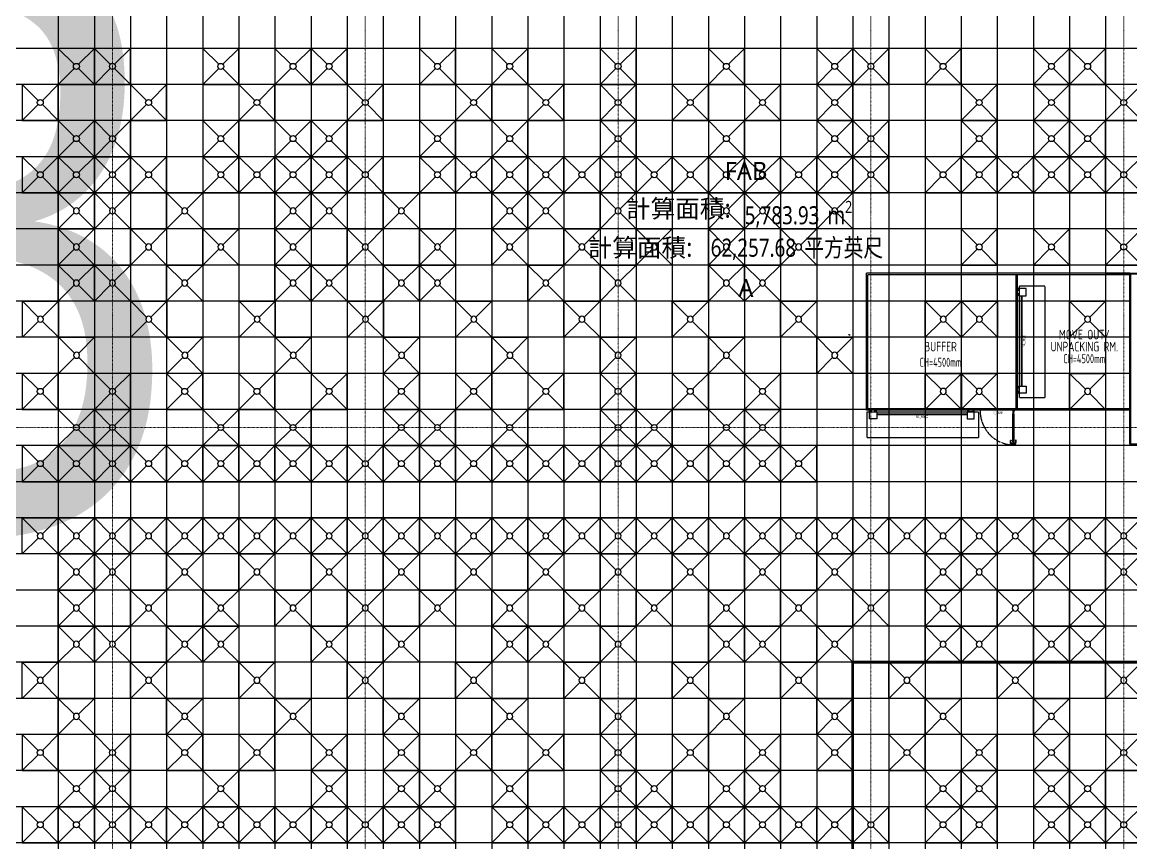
# Model space of a CAD drawing. Extents: x -32000 to 290600, y -111057 to 131250.
# Drawn here: x 198600 to 235437, y 31200 to 58470 of the extents above; entities that cross this region are included whole.
import ezdxf
from ezdxf.enums import TextEntityAlignment as Align

# ---------------------------------------------------------------- set-up
doc = ezdxf.new("R2010")
doc.units = 0
doc.header["$LTSCALE"] = 5
for name, pattern in [('H12PL3$0$JJP_三點線', [0.9, 0.3, -0.15, 0, -0.15, 0, -0.15, 0, -0.15]), ('XFDP30$0$HIDDEN', [0.3, 0.2, -0.1]), ('XFDP30$0$HIDDEN2', [0.1875, 0.125, -0.0625])]:
    doc.linetypes.add(name, pattern=pattern)
for name, color, linetype in [('H12PL3$0$A-ZONE', 252, 'Continuous'), ('H12PL3$0$S-GRID', 252, 'Continuous'), ('XFDC30-200K$0$A-C-4500 (50K)', 9, 'Continuous'), ('XFDC30-50K$0$A-C-4500 (50K)', 9, 'Continuous'), ('XFDH30-50K$0$A-FFU-1200x1200_FAB B', 8, 'Continuous'), ('XFDH30-8K$0$A-FFU-1200x1200_FAB B', 8, 'Continuous'), ('XFDP30$0$A-CR-TT2', 9, 'Continuous'), ('XFDP30$0$A-CR-TXT', 9, 'Continuous'), ('XFDP30$0$A-Door (50K)', 9, 'Continuous'), ('XFDP30$0$A-Door-Col', 9, 'Continuous'), ('XFDP30$0$A-W-P1S (50K)', 9, 'Continuous'), ('XFDP30$0$A-W-P2D (50K)', 9, 'Continuous'), ('XFDP30$0$A-W-P2D (8K)', 9, 'Continuous')]:
    doc.layers.add(name, color=color, linetype=linetype)
doc.styles.add('DEF', font='ArialNova-Light.ttf')
doc.styles.add('H12PL3$0$Standard', font='', dxfattribs={"width": 0.8})
doc.styles.add('XFDP30$0$AA-TXT', font='isocp.shx', dxfattribs={"width": 0.8, "bigfont": 'china.shx'})
doc.styles.get('H12PL3$0$Standard').set_extended_font_data('Microsoft JhengHei')

# ---------------------------------------------------------------- blocks, each defined once
blk = doc.blocks.new('XFDP30$0$GAD2205')
blk.add_lwpolyline([(0, 1), (0, 1), (-18, 1, -0.414214), (-18, 2), (-18, 3, -0.414214), (-18, 3), (-14, 3, 0.414214), (-13, 4), (-13, 4, 0.414214), (-14, 4), (-18, 4, -0.414214), (-18, 5), (-18, 12, -0.414214), (-18, 12), (-18, 12, 0.414214), (-18, 12), (-18, 14, 0.72636), (-19, 14), (-19, 13, 0.158507), (-19, 13), (-19, 0, 0.414214), (-19, 0), (19, 0, 0.414214), (19, 0), (19, 13, 0.158507), (19, 13), (19, 14, 0.72636), (18, 14), (18, 12, 0.414214), (18, 12, -0.414214), (18, 12), (18, 5, -0.414214), (18, 4), (14, 4, 0.414214), (13, 4), (13, 4, 0.414214), (14, 3), (18, 3, -0.414214), (18, 3), (18, 2, -0.414214), (18, 1), (0, 1)], format="xyb", close=True)
blk = doc.blocks.new('XFDP30$0$Door-S120')
for p, q in [((8.8, 110.4), (8.8, 115.3)), ((8.8, 115.3), (9.6, 115.3)), ((9.6, 115.3), (9.6, 110.4)), ((9.6, 114), (13.6, 114)), ((13.5, 111.8), (9.6, 111.8)), ((13.6, 114), (15, 113.9)), ((9.6, 110.4), (8.8, 110.4))]:
    blk.add_line(p, q)
blk.add_lwpolyline([(4, 114), (0, 114), (-1.4, 113.9, 0.327495), (-2.2, 113.2, 0.089847), (-2.4, 102.5, 1.144881), (-0.5, 102.9, -0.137079), (-0.5, 111.3, -0.349357), (0, 111.8), (4, 111.8)], format="xyb")
blk.add_lwpolyline([(4.8, 110.4), (4.8, 115.3), (4, 115.3), (4, 110.4)], close=True)
at = {"ltscale": 5}
for points in [[(8.8, 107.8), (8.8, 117.9), (4.8, 117.9), (4.8, 107.8)], [(5, 107.5), (5, 14.8), (5, 14.8), (5, 107.5)], [(8.6, 14.8), (8.5, 14.8), (8.5, 107.5), (8.6, 107.5)], [(8.8, 4.3), (8.8, 14.4), (4.8, 14.4), (4.8, 4.3)]]:
    blk.add_lwpolyline(points, close=True, dxfattribs=at)
blk.add_lwpolyline([(4.8, 107.9), (4.8, 106.7, 0.158507), (4.9, 106.7), (4.9, 106.5, 0.72636), (5, 106.6), (5, 106.7, 0.414214), (5, 106.7, -0.414214), (4.9, 106.8), (4.9, 107.5, -0.414214), (5, 107.5), (5.4, 107.5, 0.414214), (5.4, 107.5), (5.4, 107.6, 0.414214), (5.4, 107.6), (5, 107.6, -0.414214), (4.9, 107.6), (4.9, 107.8, -0.414214), (5, 107.8), (6.8, 107.8), (6.8, 107.8), (6.8, 107.8), (8.6, 107.8, -0.414214), (8.6, 107.8), (8.6, 107.6, -0.414214), (8.6, 107.6), (8.2, 107.6, 0.414214), (8.1, 107.6), (8.1, 107.5, 0.414214), (8.2, 107.5), (8.6, 107.5, -0.414214), (8.6, 107.5), (8.6, 106.8, -0.414214), (8.6, 106.7), (8.6, 106.7, 0.414214), (8.6, 106.7), (8.6, 106.6, 0.72636), (8.6, 106.5), (8.7, 106.7, 0.158507), (8.7, 106.7), (8.7, 107.9, 0.414214), (8.7, 107.9), (4.9, 107.9, 0.414214)], format="xyb", close=True, dxfattribs=at)
at = {"ltscale": 500}
for points in [[(3.2, -0.6), (3.2, 3.9), (3, 3.9), (3, -0.6)], [(8.5, 4.8), (4, 4.8), (4, 4.6), (8.5, 4.6)]]:
    blk.add_lwpolyline(points, close=True, dxfattribs=at)
at = {"linetype": 'XFDP30$0$HIDDEN', "ltscale": 0.1}
blk.add_arc((3.4, 4.4), 113.6, 0, 86.7594, dxfattribs=at)
at = {"extrusion": (0, 0, -1)}
for centre, major_axis, start_param, end_param in [((13.5, 111.2), (-0.417, 0.417), 0.901482, 2.245889), ((-0.8, 107.1), (10.9, 10.9), 0.51383, 1.058752), ((14.9, 113), (-0.624, 0.624), 0.866962, 2.13291), ((-13.8, 107.3), (21.3, 21.3), 0.585307, 0.943734), ((15, 102.6), (0.707, 0.707), 0.872811, 4.284184)]:
    blk.add_ellipse(centre, major_axis=major_axis, ratio=1, start_param=start_param, end_param=end_param, dxfattribs=at)
at = {"ltscale": 500, "extrusion": (0, 0, -1)}
blk.add_ellipse((3.4, 4.4), major_axis=(-0.495, 0.495), ratio=1, start_param=5.497787, end_param=11.780972, dxfattribs=at)
at = {"ltscale": 5, "xscale": 0.1000000000058208, "yscale": 0.1000000000058208, "zscale": 0.1000000000058208}
blk.add_blockref('XFDP30$0$GAD2205', (6.8, 14.3), dxfattribs=at)
at = {"color": 9, "style": 'XFDP30$0$AA-TXT', "width": 0.45}
blk.add_attdef('120X240', text='', height=10, dxfattribs=at).set_placement((57.5, 10), align=Align.MIDDLE_CENTER)
blk = doc.blocks.new('XFDP30$0$High-speed Turbo_300x000')
at = {"layer": 'XFDP30$0$A-Door-Col'}
h = blk.add_hatch(dxfattribs=at)
h.set_pattern_fill('ANSI33', color=256, scale=0.5, style=0)
h.set_pattern_definition([(45, (-7.8503, 41.1287), (-2.24506, 2.24506), []), (45, (-5.6053, 41.1287), (-2.24506, 2.24506), [1.5875, -0.79375])])
h.paths.add_polyline_path([(-24, 5), (-19, 5), (-19, 0), (-24, 0)])
h = blk.add_hatch(dxfattribs=at)
h.set_pattern_fill('ANSI33', color=256, scale=0.5, style=0)
h.set_pattern_definition([(45, (9.6497, 41.1277), (-2.24506, 2.24506), []), (45, (11.8947, 41.1277), (-2.24506, 2.24506), [1.5875, -0.79375])])
h.paths.add_polyline_path([(-6.5, 5), (-1.5, 5), (-1.5, 0), (-6.5, 0)])
h = blk.add_hatch(dxfattribs=at)
h.set_pattern_fill('ANSI33', color=256, scale=0.5, style=0)
h.set_pattern_definition([(135, (290.3503, 41.1277), (2.24506, 2.24506), []), (135, (288.1053, 41.1277), (2.24506, 2.24506), [1.5875, -0.79375])])
h.paths.add_polyline_path([(306.5, 5), (301.5, 5), (301.5, 0), (306.5, 0)])
h = blk.add_hatch(dxfattribs=at)
h.set_pattern_fill('ANSI33', color=256, scale=0.5, style=0)
h.set_pattern_definition([(135, (307.8503, 41.1287), (2.24506, 2.24506), []), (135, (305.6053, 41.1287), (2.24506, 2.24506), [1.5875, -0.79375])])
h.paths.add_polyline_path([(324, 5), (319, 5), (319, 0), (324, 0)])
at = {"color": 1, "linetype": 'XFDP30$0$HIDDEN2', "ltscale": 0.5}
for p, q in [((-38, 0), (-38, -86)), ((332, 0), (-38, 0)), ((332, -86), (332, 0)), ((332, -86), (-38, -86))]:
    blk.add_line(p, q, dxfattribs=at)
at = {"linetype": 'XFDP30$0$HIDDEN2', "ltscale": 0.5}
for p, q in [((300, -6.5), (0, -6.5)), ((300, -9.5), (0, -9.5))]:
    blk.add_line(p, q, dxfattribs=at)
at = {"linetype": 'Continuous'}
for points in [[(0, 0), (0, -23.5), (-24, -23.5), (-24, 0)], [(300, 0), (300, -23.5), (324, -23.5), (324, 0)]]:
    blk.add_lwpolyline(points, close=True, dxfattribs=at)
at = {"layer": 'XFDP30$0$A-Door-Col', "linetype": 'XFDP30$0$HIDDEN2', "ltscale": 0.5}
blk.add_lwpolyline([(-24, 5), (324, 5), (324, 0), (-24, 0)], close=True, dxfattribs=at)
at = {"layer": 'XFDP30$0$A-Door-Col'}
for points in [[(-24, 5), (-19, 5), (-19, 0), (-24, 0)], [(-6.5, 5), (-1.5, 5), (-1.5, 0), (-6.5, 0)], [(306.5, 5), (301.5, 5), (301.5, 0), (306.5, 0)], [(324, 5), (319, 5), (319, 0), (324, 0)]]:
    blk.add_lwpolyline(points, close=True, dxfattribs=at)
at = {"color": 9, "style": 'XFDP30$0$AA-TXT', "width": 0.45}
blk.add_attdef('300X000', text='', height=10, dxfattribs=at).set_placement((150, -16.5), align=Align.MIDDLE)
blk = doc.blocks.new('XFDP30')
at = {"layer": 'XFDP30$0$A-W-P1S (50K)'}
for p, q in [((235400, 44450), (235400, 50125)), ((235400, 50125), (243051, 50125)), ((239840, 44450), (235400, 44450))]:
    blk.add_line(p, q, dxfattribs=at)
at = {"layer": 'XFDP30$0$A-W-P2D (50K)'}
for p, q in [((226650, 45575), (226650, 50125)), ((235400, 50125), (226650, 50125)), ((226700, 45625), (226700, 50075)), ((235400, 50075), (226700, 50075)), ((231625, 45625), (231625, 50075)), ((231675, 45625), (231675, 50075)), ((235400, 45575), (226650, 45575)), ((235400, 45625), (226700, 45625))]:
    blk.add_line(p, q, dxfattribs=at)
at = {"layer": 'XFDP30$0$A-W-P2D (8K)'}
for p, q in [((239840, 37225), (226175, 37225)), ((226175, 30450), (226175, 37225)), ((239840, 37175), (226225, 37175)), ((226225, 30450), (226225, 37175))]:
    blk.add_line(p, q, dxfattribs=at)
at = {"layer": 'XFDP30$0$A-Door (50K)', "xscale": 10, "yscale": 10, "zscale": 10, "rotation": 90.00000000000001}
blk.add_blockref('XFDP30$0$High-speed Turbo_300x000', (231725, 46380), dxfattribs=at).add_auto_attribs({'300X000': 'FAU_300x300'})
at = {"layer": 'XFDP30$0$A-Door (50K)'}
ref = blk.add_blockref('XFDP30$0$High-speed Turbo_300x000', (229995, 45525), dxfattribs=dict(at, xscale=-10, yscale=10, zscale=10))
ref.add_attrib('300X000', 'FAU_300x300', dxfattribs={"layer": '0', "color": 9, "height": 100, "rotation": 180, "style": 'XFDP30$0$AA-TXT', "text_generation_flag": 6, "width": 0.45}).set_placement((228495, 45360), align=Align.MIDDLE)
ref = blk.add_blockref('XFDP30$0$Door-S120', (231600, 45600, 0), dxfattribs=dict(at, xscale=10, yscale=10, zscale=10, rotation=180))
ref.add_attrib('120X240', 'S_120x240', dxfattribs={"layer": '0', "color": 9, "height": 100, "rotation": 180, "style": 'XFDP30$0$AA-TXT', "text_generation_flag": 6, "width": 0.45}).set_placement((231025, 45500, 0), align=Align.MIDDLE_CENTER)
at = {"layer": 'XFDP30$0$A-CR-TT2', "style": 'XFDP30$0$AA-TXT', "width": 0.6}
for p in [(229115, 47168), (233893, 47288)]:
    blk.add_text('CH=4500mm', height=300, dxfattribs=at).set_placement(p, align=Align.MIDDLE)
at = {"layer": 'XFDP30$0$A-CR-TXT', "style": 'XFDP30$0$AA-TXT', "width": 0.8}
for s, p in [('MOVE OUT/', (233893, 48088)), ('UNPACKING RM.', (233893, 47688))]:
    blk.add_text(s, height=320, dxfattribs=at).set_placement(p, align=Align.MIDDLE_CENTER)
blk.add_text('BUFFER', height=320, dxfattribs=at).set_placement((229115, 47688), align=Align.MIDDLE)
blk = doc.blocks.new('H12PL3')
at = {"layer": 'H12PL3$0$S-GRID', "linetype": 'H12PL3$0$JJP_三點線', "lineweight": 0}
for p, q in [((201600, 128250), (201600, -28000)), ((210000, 128250), (210000, -28000)), ((218400, 128250), (218400, -28000)), ((226800, 128250), (226800, -28000)), ((235200, 128250), (235200, -28000)), ((-29000, 45000), (289600, 45000))]:
    blk.add_line(p, q, dxfattribs=at)
blk.add_blockref('XFDP30', (0, 0))
at = {"layer": 'H12PL3$0$A-ZONE', "style": 'H12PL3$0$Standard'}
for s, p in [('FAB', (222648.33, 53826.92)), ('計算面積: ', (220504.11, 52576.49)), ('計算面積: ', (219231.25, 51279.2)), ('A', (222648.33, 49935.02))]:
    blk.add_text(s, height=600, dxfattribs=at).set_placement(p, align=Align.TOP_CENTER)
at = {"layer": 'H12PL3$0$A-ZONE', "lineweight": 0, "char_height": 600, "attachment_point": 2, "style": 'H12PL3$0$Standard'}
for s, insert in [('\\A1;\\pt0,1320;5,783.93{\\H0.66x;\\S^  ;} m{\\H0.66x;\\S2^  ;}', (224394.5, 52529.62)), ('\\A1;\\pt0,1320;62,257.68{\\H0.66x;\\S^  ;} 平方英尺{\\H0.66x;\\S^  ;}', (224394.5, 51276.92))]:
    blk.add_mtext(s, dxfattribs=dict(at, insert=insert))
blk = doc.blocks.new('XFDC30-50K')
at = {"layer": 'XFDC30-50K$0$A-C-4500 (50K)', "ltscale": 0.3}
for p, q in [((199800, 87000, 0), (199800, 3000, 0)), ((201000, 87000, 0), (201000, 3000, 0)), ((202200, 87000, 0), (202200, 3000, 0)), ((203400, 87000, 0), (203400, 3000, 0)), ((204600, 87000, 0), (204600, 3000, 0)), ((205800, 87000, 0), (205800, 3000, 0)), ((207000, 87000, 0), (207000, 3000, 0)), ((208200, 87000, 0), (208200, 3000, 0)), ((209400, 87000, 0), (209400, 3000, 0)), ((210600, 87000, 0), (210600, 3000, 0)), ((211800, 87000, 0), (211800, 3000, 0)), ((213000, 87000, 0), (213000, 3000, 0)), ((214200, 87000, 0), (214200, 3000, 0)), ((215400, 87000, 0), (215400, 3000, 0)), ((216600, 87000, 0), (216600, 3000, 0)), ((217800, 87000, 0), (217800, 3000, 0)), ((219000, 87000, 0), (219000, 3000, 0)), ((220200, 87000, 0), (220200, 3000, 0)), ((221400, 87000, 0), (221400, 3000, 0)), ((222600, 87000, 0), (222600, 3000, 0)), ((223800, 87000, 0), (223800, 3000, 0)), ((225000, 87000, 0), (225000, 3000, 0)), ((226200, 87000, 0), (226200, 3000, 0)), ((227400, 87000, 0), (227400, 3000, 0)), ((228600, 87000, 0), (228600, 3000, 0)), ((229800, 87000, 0), (229800, 3000, 0)), ((231000, 87000, 0), (231000, 3000, 0)), ((232200, 87000, 0), (232200, 3000, 0)), ((233400, 87000, 0), (233400, 3000, 0)), ((234600, 87000, 0), (234600, 3000, 0)), ((243000, 57600), (174600, 57600)), ((243000, 56400), (174600, 56400)), ((243000, 55200), (174600, 55200)), ((243000, 54000), (174600, 54000)), ((243000, 52800), (174600, 52800)), ((243000, 51600), (174600, 51600)), ((243000, 50400), (174600, 50400)), ((243000, 50100), (234600, 50100, 0)), ((235425, 50100), (235425, 44400)), ((235425, 49200), (174600, 49200)), ((235425, 48000), (174600, 48000)), ((235425, 46800), (174600, 46800)), ((235425, 45600), (174600, 45600)), ((239865, 44400), (174600, 44400)), ((239865, 43200), (174600, 43200)), ((239865, 42000), (174600, 42000)), ((239865, 40800), (174600, 40800)), ((239865, 39600), (174600, 39600)), ((239865, 38400), (174600, 38400)), ((239866, 37200), (174600, 37200)), ((243000, 36000), (174600, 36000)), ((243000, 34800), (174600, 34800)), ((243000, 33600), (174600, 33600)), ((243000, 32400), (174600, 32400)), ((243000, 31200), (174600, 31200))]:
    blk.add_line(p, q, dxfattribs=at)
blk = doc.blocks.new('XFDC30-200K')
at = {"layer": 'XFDC30-200K$0$A-C-4500 (50K)', "ltscale": 0.3}
for p, q in [((199800, 87000, 0), (199800, 3000, 0)), ((201000, 87000, 0), (201000, 3000, 0)), ((202200, 87000, 0), (202200, 3000, 0)), ((203400, 87000, 0), (203400, 3000, 0)), ((204600, 87000, 0), (204600, 3000, 0)), ((205800, 87000, 0), (205800, 3000, 0)), ((207000, 87000, 0), (207000, 3000, 0)), ((208200, 87000, 0), (208200, 3000, 0)), ((209400, 87000, 0), (209400, 3000, 0)), ((210600, 87000, 0), (210600, 3000, 0)), ((211800, 87000, 0), (211800, 3000, 0)), ((213000, 87000, 0), (213000, 3000, 0)), ((214200, 87000, 0), (214200, 3000, 0)), ((215400, 87000, 0), (215400, 3000, 0)), ((216600, 87000, 0), (216600, 3000, 0)), ((217800, 87000, 0), (217800, 3000, 0)), ((219000, 87000, 0), (219000, 3000, 0)), ((220200, 87000, 0), (220200, 3000, 0)), ((221400, 87000, 0), (221400, 3000, 0)), ((222600, 87000, 0), (222600, 3000, 0)), ((223800, 87000, 0), (223800, 3000, 0)), ((225000, 87000, 0), (225000, 3000, 0)), ((226200, 87000, 0), (226200, 3000, 0)), ((227400, 87000, 0), (227400, 3000, 0)), ((228600, 87000, 0), (228600, 3000, 0)), ((229800, 87000, 0), (229800, 3000, 0)), ((231000, 87000, 0), (231000, 3000, 0)), ((232200, 87000, 0), (232200, 3000, 0)), ((233400, 87000, 0), (233400, 3000, 0)), ((234600, 87000, 0), (234600, 3000, 0)), ((243000, 57600), (174600, 57600)), ((243000, 56400), (174600, 56400)), ((243000, 55200), (174600, 55200)), ((243000, 54000), (174600, 54000)), ((243000, 52800), (174600, 52800)), ((243000, 51600), (174600, 51600)), ((243000, 50400), (174600, 50400)), ((243000, 50100), (234600, 50100, 0)), ((235425, 50100), (235425, 44400)), ((235425, 49200), (174600, 49200)), ((235425, 48000), (174600, 48000)), ((235425, 46800), (174600, 46800)), ((235425, 45600), (174600, 45600)), ((239865, 44400), (174600, 44400)), ((239865, 43200), (174600, 43200)), ((239865, 42000), (174600, 42000)), ((239865, 40800), (174600, 40800)), ((239865, 39600), (174600, 39600)), ((239865, 38400), (174600, 38400)), ((239866, 37200), (174600, 37200)), ((243000, 36000), (174600, 36000)), ((243000, 34800), (174600, 34800)), ((243000, 33600), (174600, 33600)), ((243000, 32400), (174600, 32400)), ((243000, 31200), (174600, 31200))]:
    blk.add_line(p, q, dxfattribs=at)
blk = doc.blocks.new('XFDH30-8K$0$FFU-1212')
for p, q in [((0, 120), (52.9, 67.1)), ((67.1, 67.1), (120, 120)), ((0, 0), (52.9, 52.9)), ((67.1, 52.9), (120, 0))]:
    blk.add_line(p, q)
blk.add_lwpolyline([(0, 0), (120, 0), (120, 120), (0, 120)], close=True)
blk.add_circle((60, 60), 10)
blk = doc.blocks.new('XFDH30-8K')
at = {"layer": 'XFDH30-8K$0$A-FFU-1200x1200_FAB B', "yscale": 10, "zscale": 10, "rotation": 90}
for p, xscale in [((228600, 37200), -10), ((232200, 37200), -10), ((235800, 37200), -10), ((229800, 36000), -10), ((233400, 36000), -10), ((228600, 33600), 10), ((231000, 33600), 10), ((233400, 33600), 10), ((235800, 33600), 10), ((229800, 32400), 10), ((231000, 32400), 10), ((233400, 32400), 10), ((234600, 32400), 10), ((227400, 31200), 10), ((229800, 31200), 10), ((231000, 31200), 10), ((233400, 31200), 10), ((234600, 31200), 10), ((235800, 31200), 10)]:
    blk.add_blockref('XFDH30-8K$0$FFU-1212', p, dxfattribs=dict(at, xscale=xscale))
blk = doc.blocks.new('XFDH30-50K$0$FFU-1212')
for p, q in [((0, 120), (52.9, 67.1)), ((67.1, 67.1), (120, 120)), ((0, 0), (52.9, 52.9)), ((67.1, 52.9), (120, 0))]:
    blk.add_line(p, q)
blk.add_lwpolyline([(0, 0), (120, 0), (120, 120), (0, 120)], close=True)
blk.add_circle((60, 60), 10)
blk = doc.blocks.new('XFDH30-50K')
for p, q in [((226062, 48088), (226095, 48088)), ((226095, 48088), (226095, 48054))]:
    blk.add_line(p, q)
at = {"layer": 'XFDH30-50K$0$A-FFU-1200x1200_FAB B', "yscale": 10, "zscale": 10}
for p, xscale, rotation in [((201000, 56400), 10, 90.00000000000001), ((202200, 56400), 10, 90.00000000000001), ((205800, 56400), 10, 90.00000000000001), ((208200, 56400), 10, 90.00000000000001), ((209400, 56400), 10, 90.00000000000001), ((213000, 56400), 10, 90.00000000000001), ((215400, 56400), 10, 90.00000000000001), ((219000, 56400), 10, 90.00000000000001), ((222600, 56400), 10, 90.00000000000001), ((226200, 56400), 10, 90.00000000000001), ((227400, 56400), 10, 90.00000000000001), ((229800, 56400), 10, 90.00000000000001), ((233400, 56400), 10, 90.00000000000001), ((234600, 56400), 10, 90.00000000000001), ((199800, 55200), 10, 90.00000000000001), ((203400, 55200), 10, 90.00000000000001), ((207000, 55200), 10, 90.00000000000001), ((210600, 55200), 10, 90.00000000000001), ((214200, 55200), 10, 90.00000000000001), ((216600, 55200), 10, 90.00000000000001), ((219000, 55200), 10, 90.00000000000001), ((221400, 55200), 10, 90.00000000000001), ((223800, 55200), 10, 90.00000000000001), ((226200, 55200), 10, 90.00000000000001), ((231000, 55200), 10, 90.00000000000001), ((233400, 55200), 10, 90.00000000000001), ((235800, 55200), 10, 90.00000000000001), ((201000, 54000), 10, 90.00000000000001), ((202200, 54000), 10, 90.00000000000001), ((205800, 54000), 10, 90.00000000000001), ((208200, 54000), 10, 90.00000000000001), ((209400, 54000), 10, 90.00000000000001), ((213000, 54000), 10, 90.00000000000001), ((215400, 54000), 10, 90.00000000000001), ((219000, 54000), 10, 90.00000000000001), ((222600, 54000), 10, 90.00000000000001), ((226200, 54000), 10, 90.00000000000001), ((227400, 54000), 10, 90.00000000000001), ((231000, 54000), 10, 90.00000000000001), ((233400, 54000), 10, 90.00000000000001), ((234600, 54000), 10, 90.00000000000001), ((199800, 52800), 10, 90.00000000000001), ((201000, 52800), 10, 90.00000000000001), ((202200, 52800), 10, 90.00000000000001), ((203400, 52800), 10, 90.00000000000001), ((205800, 52800), 10, 90.00000000000001), ((207000, 52800), 10, 90.00000000000001), ((208200, 52800), 10, 90.00000000000001), ((209400, 52800), 10, 90.00000000000001), ((210600, 52800), 10, 90.00000000000001), ((213000, 52800), 10, 90.00000000000001), ((214200, 52800), 10, 90.00000000000001), ((215400, 52800), 10, 90.00000000000001), ((216600, 52800), 10, 90.00000000000001), ((217800, 52800), 10, 90.00000000000001), ((219000, 52800), 10, 90.00000000000001), ((220200, 52800), 10, 90.00000000000001), ((221400, 52800), 10, 90.00000000000001), ((222600, 52800), 10, 90.00000000000001), ((223800, 52800), 10, 90.00000000000001), ((225000, 52800), 10, 90.00000000000001), ((226200, 52800), 10, 90.00000000000001), ((227400, 52800), 10, 90.00000000000001), ((229800, 52800), 10, 90.00000000000001), ((231000, 52800), 10, 90.00000000000001), ((232200, 52800), 10, 90.00000000000001), ((233400, 52800), 10, 90.00000000000001), ((234600, 52800), 10, 90.00000000000001), ((235800, 52800), 10, 90.00000000000001), ((201000, 52800), -10, 89.9999999999992), ((202200, 52800), -10, 89.9999999999992), ((204600, 52800), -10, 89.9999999999992), ((208200, 52800), -10, 89.9999999999992), ((209400, 52800), -10, 89.9999999999992), ((211800, 52800), -10, 89.9999999999992), ((215400, 52800), -10, 89.9999999999992), ((216600, 52800), -10, 89.9999999999992), ((219000, 52800), -10, 89.9999999999992), ((222600, 52800), -10, 89.9999999999992), ((223800, 52800), -10, 89.9999999999992), ((226200, 52800), -10, 89.9999999999992), ((201000, 51600), -10, 89.9999999999992), ((203400, 51600), -10, 89.9999999999992), ((205800, 51600), -10, 89.9999999999992), ((208200, 51600), -10, 89.9999999999992), ((210600, 51600), -10, 89.9999999999992), ((213000, 51600), -10, 89.9999999999992), ((215400, 51600), -10, 89.9999999999992), ((217800, 51600), -10, 89.9999999999992), ((220200, 51600), -10, 89.9999999999992), ((222600, 51600), -10, 89.9999999999992), ((225000, 51600), -10, 89.9999999999992), ((231000, 50400), 10, 90.00000000000001), ((233400, 50400), 10, 90.00000000000001), ((235800, 50400), 10, 90.00000000000001), ((201000, 50400), -10, 89.9999999999992), ((202200, 50400), -10, 89.9999999999992), ((204600, 50400), -10, 89.9999999999992), ((208200, 50400), -10, 89.9999999999992), ((209400, 50400), -10, 89.9999999999992), ((211800, 50400), -10, 89.9999999999992), ((213000, 50400), -10, 89.9999999999992), ((216600, 50400), -10, 89.9999999999992), ((219000, 50400), -10, 89.9999999999992), ((222600, 50400), -10, 89.9999999999992), ((223800, 50400), -10, 89.9999999999992), ((199807, 49200), -10, 89.9999999999992), ((203407, 49200), -10, 89.9999999999992), ((207007, 49200), -10, 89.9999999999992), ((210607, 49200), -10, 89.9999999999992), ((214207, 49200), -10, 89.9999999999992), ((217800, 49200), -10, 89.9999999999992), ((221400, 49200), -10, 89.9999999999992), ((225000, 49200), -10, 89.9999999999992), ((229807, 49200), -10, 89.9999999999992), ((231007, 49200), -10, 89.9999999999992), ((234600, 49200), -10, 89.9999999999992), ((201007, 48000), -10, 89.9999999999992), ((204607, 48000), -10, 89.9999999999992), ((208207, 48000), -10, 89.9999999999992), ((211807, 48000), -10, 89.9999999999992), ((215407, 48000), -10, 89.9999999999992), ((219000, 48000), -10, 89.9999999999992), ((222600, 48000), -10, 89.9999999999992), ((226200, 48000, 0), -10, 89.9999999999992), ((199800, 45600), 10, 90.00000000000001), ((202200, 45600), 10, 90.00000000000001), ((204600, 45600), 10, 90.00000000000001), ((207000, 45600), 10, 90.00000000000001), ((209400, 45600), 10, 90.00000000000001), ((211800, 45600), 10, 90.00000000000001), ((214200, 45600), 10, 90.00000000000001), ((216600, 45600), 10, 90.00000000000001), ((219000, 45600), 10, 90.00000000000001), ((221400, 45600), 10, 90.00000000000001), ((223800, 45600), 10, 90.00000000000001), ((229807, 46800), -10, 89.9999999999992), ((231000, 46800), -10, 89.9999999999992), ((234600, 46800), -10, 89.9999999999992), ((201000, 44400), 10, 90.00000000000001), ((202200, 44400), 10, 90.00000000000001), ((205800, 44400), 10, 90.00000000000001), ((208200, 44400), 10, 90.00000000000001), ((211800, 44400), 10, 90.00000000000001), ((213000, 44400), 10, 90.00000000000001), ((215400, 44400), 10, 90.00000000000001), ((219000, 44400), 10, 90.00000000000001), ((220200, 44400), 10, 90.00000000000001), ((222600, 44400), 10, 90.00000000000001), ((223800, 44400), 10, 90.00000000000001), ((199800, 43200), 10, 90.00000000000001), ((201000, 43200), 10, 90.00000000000001), ((202200, 43200), 10, 90.00000000000001), ((203400, 43200), 10, 90.00000000000001), ((204600, 43200), 10, 90.00000000000001), ((205800, 43200), 10, 90.00000000000001), ((207000, 43200), 10, 90.00000000000001), ((208200, 43200), 10, 90.00000000000001), ((209400, 43200), 10, 90.00000000000001), ((210600, 43200), 10, 90.00000000000001), ((211800, 43200), 10, 90.00000000000001), ((213000, 43200), 10, 90.00000000000001), ((214200, 43200), 10, 90.00000000000001), ((215400, 43200), 10, 90.00000000000001), ((216600, 43200), 10, 90.00000000000001), ((217800, 43200), 10, 90.00000000000001), ((219000, 43200), 10, 90.00000000000001), ((220200, 43200), 10, 90.00000000000001), ((221400, 43200), 10, 90.00000000000001), ((222600, 43200), 10, 90.00000000000001), ((223800, 43200), 10, 90.00000000000001), ((225000, 43200), 10, 90.00000000000001), ((199800, 42000), -10, 89.9999999999992), ((201000, 42000), -10, 89.9999999999992), ((202200, 42000), -10, 89.9999999999992), ((203400, 42000), -10, 89.9999999999992), ((204600, 42000), -10, 89.9999999999992), ((205800, 42000), -10, 89.9999999999992), ((207000, 42000), -10, 89.9999999999992), ((208200, 42000), -10, 89.9999999999992), ((209400, 42000), -10, 89.9999999999992), ((210600, 42000), -10, 89.9999999999992), ((211800, 42000), -10, 89.9999999999992), ((213000, 42000), -10, 89.9999999999992), ((214200, 42000), -10, 89.9999999999992), ((215400, 42000), -10, 89.9999999999992), ((216600, 42000), -10, 89.9999999999992), ((217800, 42000), -10, 89.9999999999992), ((219000, 42000), -10, 89.9999999999992), ((220200, 42000), -10, 89.9999999999992), ((221400, 42000), -10, 89.9999999999992), ((222600, 42000), -10, 89.9999999999992), ((223800, 42000), -10, 89.9999999999992), ((225000, 42000), -10, 89.9999999999992), ((226200, 42000), -10, 89.9999999999992), ((227400, 42000), -10, 89.9999999999992), ((228600, 42000), -10, 89.9999999999992), ((229800, 42000), -10, 89.9999999999992), ((231000, 42000), -10, 89.9999999999992), ((232200, 42000), -10, 89.9999999999992), ((233400, 42000), -10, 89.9999999999992), ((234600, 42000), -10, 89.9999999999992), ((235800, 42000), -10, 89.9999999999992), ((201000, 40800), -10, 89.9999999999992), ((202200, 40800), -10, 89.9999999999992), ((204600, 40800), -10, 89.9999999999992), ((207000, 40800), -10, 89.9999999999992), ((209400, 40800), -10, 89.9999999999992), ((211800, 40800), -10, 89.9999999999992), ((214200, 40800), -10, 89.9999999999992), ((216600, 40800), -10, 89.9999999999992), ((219000, 40800), -10, 89.9999999999992), ((221400, 40800), -10, 89.9999999999992), ((223800, 40800), -10, 89.9999999999992), ((226200, 40800), -10, 89.9999999999992), ((229800, 40800), -10, 89.9999999999992), ((231000, 40800), -10, 89.9999999999992), ((233400, 40800), -10, 89.9999999999992), ((235800, 40800), -10, 89.9999999999992), ((201000, 39600), -10, 89.9999999999992), ((203400, 39600), -10, 89.9999999999992), ((205800, 39600), -10, 89.9999999999992), ((208200, 39600), -10, 89.9999999999992), ((210600, 39600), -10, 89.9999999999992), ((213000, 39600), -10, 89.9999999999992), ((215400, 39600), -10, 89.9999999999992), ((217800, 39600), -10, 89.9999999999992), ((220200, 39600), -10, 89.9999999999992), ((222600, 39600), -10, 89.9999999999992), ((225000, 39600), -10, 89.9999999999992), ((227400, 39600), -10, 89.9999999999992), ((229800, 39600), -10, 89.9999999999992), ((232200, 39600), -10, 89.9999999999992), ((234600, 39600), -10, 89.9999999999992), ((201000, 38400), -10, 89.9999999999992), ((202200, 38400), -10, 89.9999999999992), ((204600, 38400), -10, 89.9999999999992), ((205800, 38400), -10, 89.9999999999992), ((209400, 38400), -10, 89.9999999999992), ((211800, 38400), -10, 89.9999999999992), ((215400, 38400), -10, 89.9999999999992), ((216600, 38400), -10, 89.9999999999992), ((219000, 38400), -10, 89.9999999999992), ((222600, 38400), -10, 89.9999999999992), ((223800, 38400), -10, 89.9999999999992), ((226200, 38400), -10, 89.9999999999992), ((229800, 38400), -10, 89.9999999999992), ((231000, 38400), -10, 89.9999999999992), ((233400, 38400), -10, 89.9999999999992), ((234600, 38400), -10, 89.9999999999992), ((199800, 37200), -10, 89.9999999999992), ((203400, 37200), -10, 89.9999999999992), ((207000, 37200), -10, 89.9999999999992), ((210600, 37200), -10, 89.9999999999992), ((214200, 37200), -10, 89.9999999999992), ((217800, 37200), -10, 89.9999999999992), ((221400, 37200), -10, 89.9999999999992), ((225000, 37200), -10, 89.9999999999992), ((201000, 36000), -10, 89.9999999999992), ((204600, 36000), -10, 89.9999999999992), ((208200, 36000), -10, 89.9999999999992), ((211800, 36000), -10, 89.9999999999992), ((215400, 36000), -10, 89.9999999999992), ((219000, 36000), -10, 89.9999999999992), ((222600, 36000), -10, 89.9999999999992), ((226200, 36000), -10, 89.9999999999992), ((199800, 33600), 10, 90.00000000000001), ((202200, 33600), 10, 90.00000000000001), ((204600, 33600), 10, 90.00000000000001), ((207000, 33600), 10, 90.00000000000001), ((209400, 33600), 10, 90.00000000000001), ((211800, 33600), 10, 90.00000000000001), ((214200, 33600), 10, 90.00000000000001), ((216600, 33600), 10, 90.00000000000001), ((219000, 33600), 10, 90.00000000000001), ((221400, 33600), 10, 90.00000000000001), ((223800, 33600), 10, 90.00000000000001), ((226200, 33600), 10, 90.00000000000001), ((201000, 32400), 10, 90.00000000000001), ((202200, 32400), 10, 90.00000000000001), ((205800, 32400), 10, 90.00000000000001), ((209400, 32400), 10, 90.00000000000001), ((211800, 32400), 10, 90.00000000000001), ((213000, 32400), 10, 90.00000000000001), ((215400, 32400), 10, 90.00000000000001), ((219000, 32400), 10, 90.00000000000001), ((220200, 32400), 10, 90.00000000000001), ((222600, 32400), 10, 90.00000000000001), ((223800, 32400), 10, 90.00000000000001), ((199800, 31200), 10, 90.00000000000001), ((201000, 31200), 10, 90.00000000000001), ((202200, 31200), 10, 90.00000000000001), ((203400, 31200), 10, 90.00000000000001), ((204600, 31200), 10, 90.00000000000001), ((205800, 31200), 10, 90.00000000000001), ((207000, 31200), 10, 90.00000000000001), ((208200, 31200), 10, 90.00000000000001), ((209400, 31200), 10, 90.00000000000001), ((210600, 31200), 10, 90.00000000000001), ((211800, 31200), 10, 90.00000000000001), ((213000, 31200), 10, 90.00000000000001), ((215400, 31200), 10, 90.00000000000001), ((216600, 31200), 10, 90.00000000000001), ((217800, 31200), 10, 90.00000000000001), ((219000, 31200), 10, 90.00000000000001), ((220200, 31200), 10, 90.00000000000001), ((221400, 31200), 10, 90.00000000000001), ((222600, 31200), 10, 90.00000000000001), ((223800, 31200), 10, 90.00000000000001), ((225000, 31200), 10, 90.00000000000001), ((226200, 31200), 10, 90.00000000000001)]:
    blk.add_blockref('XFDH30-50K$0$FFU-1212', p, dxfattribs=dict(at, xscale=xscale, rotation=rotation))

msp = doc.modelspace()

# ---------------------------------------------------------------- block references
for name in ['H12PL3', 'XFDC30-200K', 'XFDC30-50K', 'XFDH30-50K', 'XFDH30-8K']:
    msp.add_blockref(name, (0, 0))

# ---------------------------------------------------------------- texts
at = {"layer": 'DEFPOINTS', "color": 9, "style": 'DEF'}
msp.add_text('B', height=20000, dxfattribs=at).set_placement((196498, 51306), align=Align.MIDDLE)

doc.saveas('drawing.dxf')
